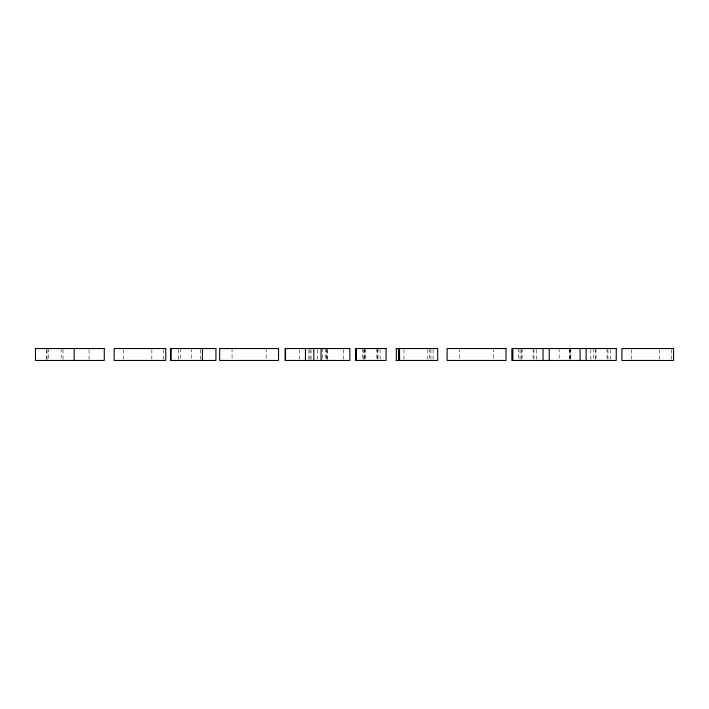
<?xml version="1.0" encoding="UTF-8"?>
<svg xmlns="http://www.w3.org/2000/svg" width="709" height="709" viewBox="0 0 709 709"><rect width="100%" height="100%" fill="white"/><g stroke="black" fill="none" stroke-linecap="round" stroke-linejoin="round"><path stroke-width="0.53" stroke-dasharray="3.54 2.66" d="M671.485 349.626L671.485 359.374M659.627 349.626L659.627 359.374M631.382 349.626L631.382 359.374M610.396 349.626L610.396 359.374M607.932 349.626L607.932 359.374M607.064 348.544L607.064 359.374M596.003 348.544L596.003 359.374M595.737 349.626L595.737 359.374M593.539 348.544L593.539 359.374M590.819 349.626L590.819 359.374M570.851 349.626L570.851 359.374M570.151 348.544L570.151 359.374M570.018 348.544L570.018 359.374M569.69 349.626L569.69 359.374M559.162 348.544L559.162 359.374M536.412 349.626L536.412 359.374M533.948 349.626L533.948 359.374M533.115 348.544L533.115 359.374M522.116 348.544L522.116 359.374M521.257 349.626L521.257 359.374M520.051 349.626L520.051 359.374M518.722 348.544L518.722 359.374M493.606 348.544L493.606 359.374M459.494 348.544L459.494 359.374M433.11 349.626L433.11 359.374M430.912 349.626L430.912 359.374M429.512 348.544L429.512 359.374M427.846 349.626L427.846 359.374M403.935 349.626L403.935 359.374M380.113 349.626L380.113 359.374M378.021 348.544L378.021 359.374M377.649 349.626L377.649 359.374M376.816 348.544L376.816 359.374M365.755 348.544L365.755 359.374M364.86 349.626L364.86 359.374M364.497 348.544L364.497 359.374M363.69 349.626L363.69 359.374M362.432 348.544L362.432 359.374M343.378 349.626L343.378 359.374M327.523 349.626L327.523 359.374M326.982 349.626L326.982 359.374M326.388 348.544L326.388 359.374M325.723 348.544L325.723 359.374M322.719 348.544L322.719 359.374M317.721 349.626L317.721 359.374M311.065 349.626L311.065 359.374M309.966 349.626L309.966 359.374M308.867 349.626L308.867 359.374M299.473 349.626L299.473 359.374M266.159 348.544L266.159 359.374M232.047 348.544L232.047 359.374M200.541 349.626L200.541 359.374M191.74 348.544L191.74 359.374M180.751 348.544L180.751 359.374M178.721 349.626L178.721 359.374M163.699 349.626L163.699 359.374M151.841 349.626L151.841 359.374M123.588 349.626L123.588 359.374M89.077 349.626L89.077 359.374M63.03 349.626L63.03 359.374M61.169 348.544L61.169 359.374M48.372 348.544L48.372 359.374M47.042 349.626L47.042 359.374M46.572 349.626L46.572 359.374"/><path stroke-width="1.06" d="M396.074 348.544L437.71 348.544L437.71 360.456L396.074 360.456M586.139 348.544L586.139 360.456M580.077 348.544L580.077 360.456M549.236 348.544L549.236 360.456M543.041 348.544L543.041 360.456M512.855 348.544L512.855 360.456M399.566 348.544L399.566 360.456M398.538 348.544L398.538 360.456M396.34 348.544L396.34 360.456M356.432 348.544L356.432 360.456M321.053 348.544L321.053 360.456M313.795 348.544L313.795 360.456M305.464 348.544L305.464 360.456M285.55 348.544L285.55 360.456M202.402 348.544L202.402 360.456M171.161 348.544L171.161 360.456M74.161 348.544L74.161 360.456M104.267 348.544L35.45 348.544L35.45 360.456L104.267 360.456L104.267 348.544M165.764 348.544L114.131 348.544L114.131 360.456L165.764 360.456L165.764 348.544M215.926 348.544L170.488 348.544L170.488 360.456L215.926 360.456L215.926 348.544M278.548 348.544L219.657 348.544L219.657 360.456L278.548 360.456L278.548 348.544M349.838 348.544L285.08 348.544L285.08 360.456L349.838 360.456L349.838 348.544M386.077 348.544L355.501 348.544L355.501 360.456L386.077 360.456L386.077 348.544M505.996 348.544L447.104 348.544L447.104 360.456L505.996 360.456L505.996 348.544M616.254 348.544L511.863 348.544L511.863 360.456L616.254 360.456L616.254 348.544M673.55 348.544L621.917 348.544L621.917 360.456L673.55 360.456L673.55 348.544"/></g></svg>
